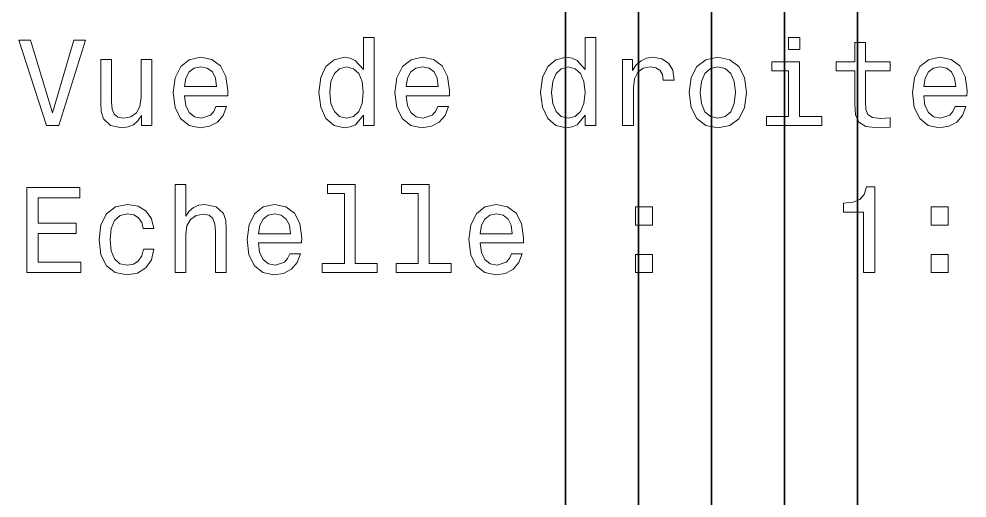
# Model space of a CAD drawing. Extents: x 291 to 834, y 188 to 661.
# Drawn here: x 398.26 to 437.2, y 308.77 to 328.46 of the extents above; entities that cross this region are included whole.
import ezdxf

# ---------------------------------------------------------------- set-up
doc = ezdxf.new("R2010")
doc.units = 0

msp = doc.modelspace()

# ---------------------------------------------------------------- linework, layer by layer
at = {"color": 7, "lineweight": 35}
for p, q in [((420.702, 359.839), (420.702, 294.079)), ((423.702, 359.839), (423.702, 294.079)), ((423.702, 359.839), (423.702, 294.079)), ((426.702, 359.839), (426.702, 294.079)), ((426.702, 359.839), (426.702, 294.079)), ((429.702, 359.839), (429.702, 294.079)), ((429.702, 359.839), (429.702, 294.079)), ((432.702, 359.839), (432.702, 294.079)), ((420.702, 297.012), (420.702, 356.906))]:
    msp.add_line(p, q, dxfattribs=at)
at = {"color": 7, "lineweight": 13}
for points in [[(400.517, 327.584), (399.639, 324.604), (398.736, 327.584), (398.257, 327.584), (399.387, 324.079), (399.891, 324.079), (400.996, 327.584)], [(412.404, 324.498), (412.404, 324.079), (412.847, 324.079), (412.847, 327.7), (412.409, 327.7), (412.409, 326.374), (412.071, 326.757), (411.864, 326.848), (411.627, 326.883), (411.198, 326.783), (410.865, 326.5), (410.649, 326.046), (410.573, 325.436), (410.649, 324.826), (410.865, 324.367), (411.198, 324.079), (411.627, 323.984), (411.864, 324.019), (412.076, 324.11)], [(421.512, 324.498), (421.512, 324.079), (421.955, 324.079), (421.955, 327.7), (421.517, 327.7), (421.517, 326.374), (421.179, 326.757), (420.972, 326.848), (420.735, 326.883), (420.306, 326.783), (419.973, 326.5), (419.757, 326.046), (419.681, 325.436), (419.757, 324.826), (419.973, 324.367), (420.306, 324.079), (420.735, 323.984), (420.972, 324.019), (421.184, 324.11)], [(430.327, 327.7), (429.858, 327.7), (429.858, 327.196), (430.327, 327.196)], [(432.587, 326.319), (432.587, 324.962), (432.617, 324.523), (432.758, 324.221), (433.04, 324.044), (433.52, 323.984), (434.044, 324.009), (434.044, 324.392), (433.661, 324.362), (433.313, 324.402), (433.126, 324.528), (433.046, 324.74), (433.03, 325.038), (433.03, 326.319), (434.044, 326.319), (434.044, 326.697), (433.03, 326.697), (433.03, 327.489), (432.587, 327.489), (432.587, 326.697), (431.82, 326.697), (431.82, 326.319)], [(403.719, 326.788), (403.275, 326.788), (403.275, 325.224), (403.225, 324.861), (403.079, 324.599), (402.852, 324.438), (402.554, 324.387), (402.317, 324.427), (402.166, 324.548), (402.08, 324.755), (402.06, 325.048), (402.06, 326.788), (401.616, 326.788), (401.616, 325.007), (401.631, 324.649), (401.727, 324.352), (402.02, 324.079), (402.489, 323.984), (402.741, 324.019), (402.958, 324.11), (403.144, 324.266), (403.296, 324.493), (403.296, 324.079), (403.719, 324.079)], [(405.056, 325.305), (406.831, 325.305), (406.836, 325.512), (406.755, 326.092), (406.533, 326.525), (406.18, 326.788), (405.711, 326.883), (405.252, 326.783), (404.899, 326.5), (404.672, 326.041), (404.592, 325.436), (404.667, 324.816), (404.894, 324.362), (405.242, 324.079), (405.696, 323.984), (406.089, 324.049), (406.412, 324.221), (406.649, 324.493), (406.785, 324.856), (406.347, 324.856), (406.256, 324.654), (406.125, 324.503), (405.752, 324.382), (405.464, 324.438), (405.247, 324.614), (405.106, 324.901), (405.056, 325.29)], [(414.164, 325.305), (415.939, 325.305), (415.944, 325.512), (415.863, 326.092), (415.641, 326.525), (415.288, 326.788), (414.819, 326.883), (414.36, 326.783), (414.007, 326.5), (413.78, 326.041), (413.7, 325.436), (413.775, 324.816), (414.002, 324.362), (414.35, 324.079), (414.804, 323.984), (415.198, 324.049), (415.52, 324.221), (415.757, 324.493), (415.894, 324.856), (415.455, 324.856), (415.364, 324.654), (415.233, 324.503), (414.86, 324.382), (414.572, 324.438), (414.355, 324.614), (414.214, 324.901), (414.164, 325.29)], [(423.05, 324.079), (423.494, 324.079), (423.494, 325.628), (423.539, 326.001), (423.675, 326.268), (423.897, 326.43), (424.195, 326.485), (424.417, 326.45), (424.583, 326.349), (424.684, 326.177), (424.719, 325.945), (425.168, 325.945), (425.107, 326.354), (424.941, 326.646), (424.664, 326.823), (424.285, 326.883), (424.028, 326.843), (423.806, 326.742), (423.61, 326.571), (423.453, 326.339), (423.453, 326.788), (423.05, 326.788)], [(425.788, 325.431), (425.869, 324.816), (426.101, 324.362), (426.469, 324.079), (426.963, 323.984), (427.453, 324.079), (427.821, 324.357), (428.053, 324.811), (428.138, 325.431), (428.053, 326.046), (427.821, 326.505), (427.453, 326.783), (426.963, 326.883), (426.469, 326.783), (426.101, 326.5), (425.869, 326.046)], [(430.312, 324.453), (430.312, 326.697), (429.172, 326.697), (429.172, 326.319), (429.868, 326.319), (429.868, 324.453), (428.961, 324.453), (428.961, 324.079), (431.23, 324.079), (431.23, 324.453)], [(435.416, 325.305), (437.191, 325.305), (437.196, 325.512), (437.115, 326.092), (436.894, 326.525), (436.54, 326.788), (436.071, 326.883), (435.613, 326.783), (435.26, 326.5), (435.033, 326.041), (434.952, 325.436), (435.028, 324.816), (435.254, 324.362), (435.602, 324.079), (436.056, 323.984), (436.45, 324.049), (436.772, 324.221), (437.01, 324.493), (437.146, 324.856), (436.707, 324.856), (436.616, 324.654), (436.485, 324.503), (436.112, 324.382), (435.824, 324.438), (435.607, 324.614), (435.466, 324.901), (435.416, 325.29)], [(405.056, 325.678), (405.111, 326.026), (405.247, 326.283), (405.454, 326.44), (405.726, 326.495), (405.994, 326.44), (406.2, 326.283), (406.327, 326.026), (406.372, 325.678)], [(411.703, 326.485), (411.995, 326.414), (412.217, 326.218), (412.348, 325.89), (412.399, 325.436), (412.348, 324.977), (412.217, 324.649), (411.995, 324.448), (411.703, 324.382), (411.425, 324.448), (411.213, 324.649), (411.072, 324.982), (411.027, 325.436), (411.072, 325.885), (411.213, 326.213), (411.425, 326.414)], [(414.164, 325.678), (414.219, 326.026), (414.355, 326.283), (414.562, 326.44), (414.834, 326.495), (415.102, 326.44), (415.309, 326.283), (415.435, 326.026), (415.48, 325.678)], [(420.811, 326.485), (421.103, 326.414), (421.325, 326.218), (421.456, 325.89), (421.507, 325.436), (421.456, 324.977), (421.325, 324.649), (421.103, 324.448), (420.811, 324.382), (420.533, 324.448), (420.321, 324.649), (420.18, 324.982), (420.135, 325.436), (420.18, 325.885), (420.321, 326.213), (420.533, 326.414)], [(426.242, 325.436), (426.288, 325.89), (426.429, 326.218), (426.656, 326.419), (426.963, 326.49), (427.266, 326.419), (427.493, 326.223), (427.634, 325.89), (427.685, 325.436), (427.634, 324.977), (427.493, 324.644), (427.266, 324.443), (426.963, 324.377), (426.656, 324.443), (426.429, 324.644), (426.288, 324.977)], [(435.416, 325.678), (435.471, 326.026), (435.607, 326.283), (435.814, 326.44), (436.087, 326.495), (436.354, 326.44), (436.561, 326.283), (436.687, 326.026), (436.732, 325.678)], [(404.667, 318.033), (405.111, 318.033), (405.111, 319.596), (405.156, 319.954), (405.303, 320.216), (405.53, 320.378), (405.832, 320.438), (406.074, 320.388), (406.226, 320.252), (406.301, 320.025), (406.327, 319.722), (406.327, 318.033), (406.77, 318.033), (406.77, 319.813), (406.75, 320.171), (406.659, 320.468), (406.362, 320.741), (405.898, 320.837), (405.646, 320.801), (405.429, 320.706), (405.247, 320.554), (405.111, 320.347), (405.111, 321.654), (404.667, 321.654)], [(411.622, 321.28), (411.622, 318.406), (410.709, 318.406), (410.709, 318.033), (412.973, 318.033), (412.973, 318.406), (412.066, 318.406), (412.066, 321.654), (410.926, 321.654), (410.926, 321.28)], [(414.658, 321.28), (414.658, 318.406), (413.745, 318.406), (413.745, 318.033), (416.01, 318.033), (416.01, 318.406), (415.102, 318.406), (415.102, 321.654), (413.962, 321.654), (413.962, 321.28)], [(398.58, 318.033), (400.799, 318.033), (400.799, 318.456), (399.044, 318.456), (399.044, 319.641), (400.607, 319.641), (400.607, 320.06), (399.044, 320.06), (399.044, 321.109), (400.759, 321.109), (400.759, 321.533), (398.58, 321.533)], [(432.945, 318.033), (433.404, 318.033), (433.404, 321.558), (433.061, 321.558), (432.97, 321.25), (432.788, 321.043), (432.511, 320.922), (432.128, 320.882), (432.128, 320.524), (432.945, 320.524)], [(403.356, 319.843), (403.795, 319.843), (403.704, 320.247), (403.487, 320.564), (403.149, 320.761), (402.711, 320.837), (402.226, 320.736), (401.858, 320.453), (401.626, 319.994), (401.546, 319.379), (401.621, 318.769), (401.848, 318.315), (402.206, 318.033), (402.695, 317.937), (403.129, 318.012), (403.467, 318.224), (403.699, 318.557), (403.8, 319.001), (403.376, 319.001), (403.301, 318.718), (403.159, 318.507), (402.958, 318.376), (402.711, 318.335), (402.403, 318.401), (402.181, 318.602), (402.045, 318.93), (401.999, 319.394), (402.045, 319.848), (402.186, 320.176), (402.413, 320.378), (402.711, 320.448), (402.973, 320.403), (403.169, 320.287), (403.301, 320.095)], [(408.092, 319.258), (409.867, 319.258), (409.872, 319.465), (409.791, 320.045), (409.569, 320.479), (409.216, 320.741), (408.747, 320.837), (408.288, 320.736), (407.935, 320.453), (407.708, 319.994), (407.628, 319.389), (407.703, 318.769), (407.93, 318.315), (408.278, 318.033), (408.732, 317.937), (409.126, 318.002), (409.448, 318.174), (409.685, 318.446), (409.821, 318.809), (409.383, 318.809), (409.292, 318.608), (409.161, 318.456), (408.788, 318.335), (408.5, 318.391), (408.283, 318.567), (408.142, 318.855), (408.092, 319.243)], [(417.2, 319.258), (418.975, 319.258), (418.98, 319.465), (418.899, 320.045), (418.677, 320.479), (418.324, 320.741), (417.855, 320.837), (417.396, 320.736), (417.043, 320.453), (416.816, 319.994), (416.736, 319.389), (416.811, 318.769), (417.038, 318.315), (417.386, 318.033), (417.84, 317.937), (418.234, 318.002), (418.556, 318.174), (418.793, 318.446), (418.93, 318.809), (418.491, 318.809), (418.4, 318.608), (418.269, 318.456), (417.896, 318.335), (417.608, 318.391), (417.391, 318.567), (417.25, 318.855), (417.2, 319.243)], [(423.579, 319.989), (424.275, 319.989), (424.275, 320.741), (423.579, 320.741)], [(435.723, 319.989), (436.419, 319.989), (436.419, 320.741), (435.723, 320.741)], [(408.092, 319.631), (408.147, 319.979), (408.283, 320.236), (408.49, 320.393), (408.762, 320.448), (409.03, 320.393), (409.236, 320.236), (409.363, 319.979), (409.408, 319.631)], [(417.2, 319.631), (417.255, 319.979), (417.391, 320.236), (417.598, 320.393), (417.87, 320.448), (418.138, 320.393), (418.345, 320.236), (418.471, 319.979), (418.516, 319.631)], [(423.579, 318.033), (424.275, 318.033), (424.275, 318.784), (423.579, 318.784)], [(435.723, 318.033), (436.419, 318.033), (436.419, 318.784), (435.723, 318.784)]]:
    msp.add_lwpolyline(points, close=True, dxfattribs=at)

doc.saveas('drawing.dxf')
